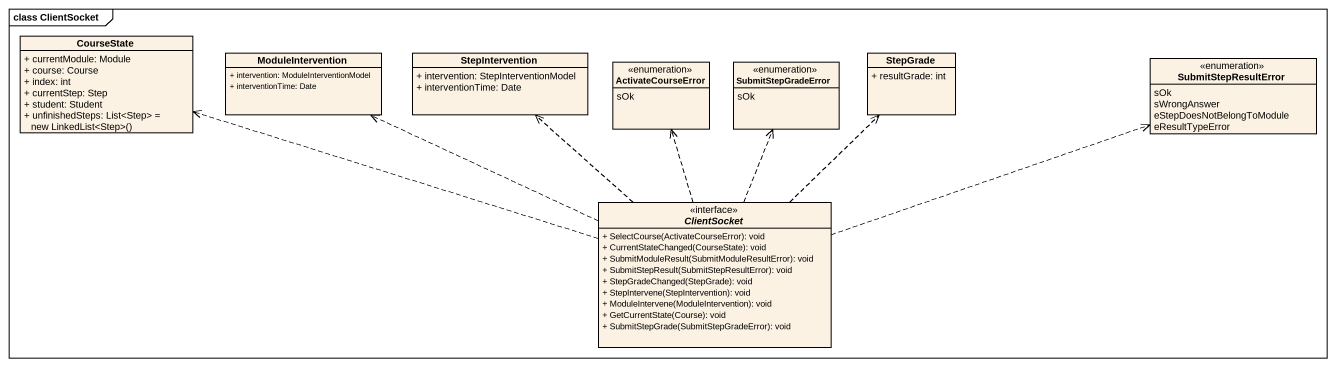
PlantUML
@startuml
mainframe class ClientSocket
hide circle
hide empty members
skinparam classAttributeIconSize 0
class CourseState {
  + currentModule: Module
  + course: Course
  + index: int
  + currentStep: Step
  + student: Student
  {field} + unfinishedSteps: List<Step> = new LinkedList<Step>()
}
class ModuleIntervention {
  + intervention: ModuleInterventionModel
  + interventionTime: Date
}
class StepIntervention {
  + intervention: StepInterventionModel
  + interventionTime: Date
}
enum ActivateCourseError {
  sOk
}
enum SubmitStepGradeError {
  sOk
}
class StepGrade {
  + resultGrade: int
}
enum SubmitStepResultError {
  sOk
  sWrongAnswer
  eStepDoesNotBelongToModule
  eResultTypeError
}
interface ClientSocket {
  + SelectCourse(ActivateCourseError): void
  + CurrentStateChanged(CourseState): void
  + SubmitModuleResult(SubmitModuleResultError): void
  + SubmitStepResult(SubmitStepResultError): void
  + StepGradeChanged(StepGrade): void
  + StepIntervene(StepIntervention): void
  + ModuleIntervene(ModuleIntervention): void
  + GetCurrentState(Course): void
  + SubmitStepGrade(SubmitStepGradeError): void
}
ClientSocket .left.> CourseState
ClientSocket .left.> ModuleIntervention
ClientSocket .up.> StepIntervention
ClientSocket .up.> ActivateCourseError
ClientSocket .up.> SubmitStepGradeError
ClientSocket .up.> StepGrade
ClientSocket .right.> SubmitStepResultError
@enduml
